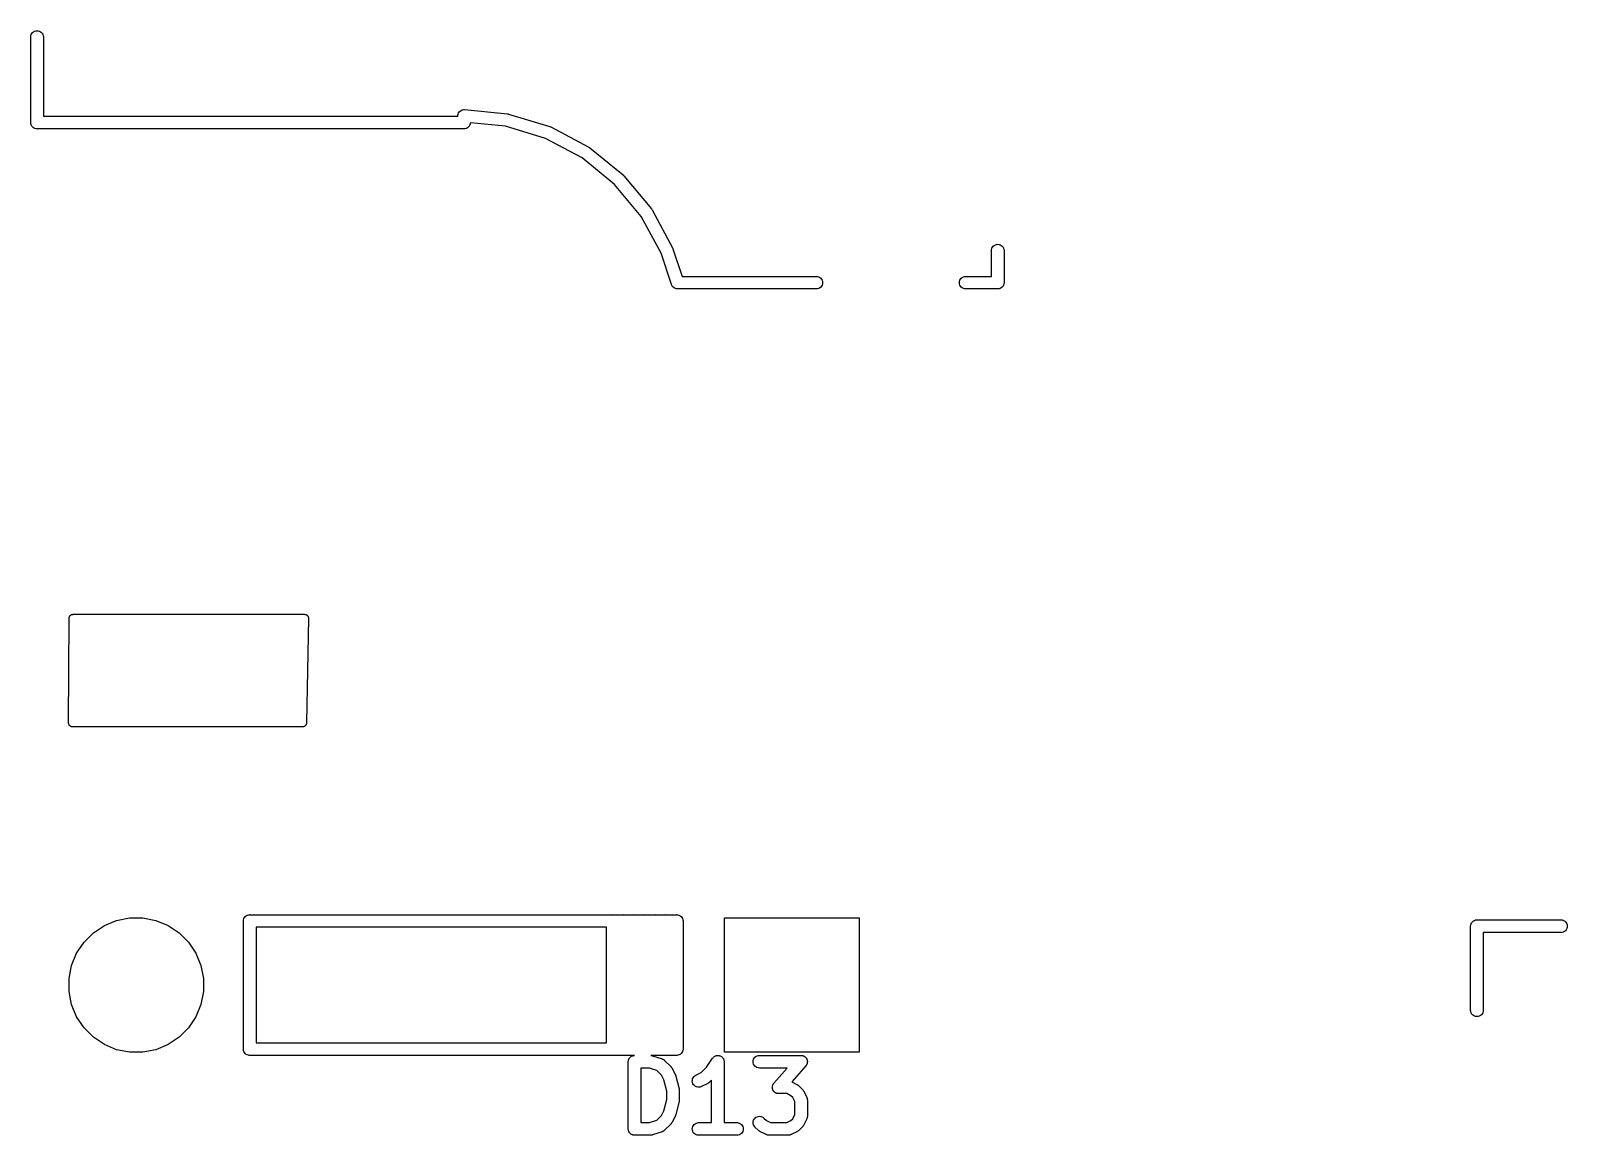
# Model space of a CAD drawing. Extents: x -13 to 127, y -89 to 15.
# Drawn here: x 32.94 to 51.23, y -63.69 to -50.55 of the extents above; entities that cross this region are included whole.
import ezdxf

# ---------------------------------------------------------------- set-up
doc = ezdxf.new("R2010")
doc.units = 0
doc.layers.add('BLACK', color=7, linetype='CONTINUOUS')

msp = doc.modelspace()

# ---------------------------------------------------------------- linework, layer by layer
at = {"layer": 'BLACK', "linetype": 'CONTINUOUS'}
for p, q in [((32.945, -50.6203), (32.9461, -50.6093)), ((32.945, -51.6363), (32.945, -50.6203)), ((32.9461, -50.6093), (32.9504, -50.5952)), ((32.9504, -50.5952), (32.9573, -50.5821)), ((32.9573, -50.5821), (32.9667, -50.5707)), ((32.9667, -50.5707), (32.9781, -50.5613)), ((32.9781, -50.5613), (32.9912, -50.5544)), ((32.9912, -50.5544), (33.0053, -50.5501)), ((33.0053, -50.5501), (33.02, -50.5486)), ((33.02, -50.5486), (33.0347, -50.5501)), ((33.0347, -50.5501), (33.0488, -50.5544)), ((33.0488, -50.5544), (33.0619, -50.5613)), ((33.0619, -50.5613), (33.0733, -50.5707)), ((33.0733, -50.5707), (33.0827, -50.5821)), ((33.0827, -50.5821), (33.0896, -50.5952)), ((33.0896, -50.5952), (33.0939, -50.6093)), ((33.0939, -50.6093), (33.095, -50.6203)), ((33.095, -50.6203), (33.095, -51.565)), ((38.0254, -51.554), (38.0284, -51.5397)), ((38.0284, -51.5397), (38.034, -51.5262)), ((38.034, -51.5262), (38.0422, -51.514)), ((38.0422, -51.514), (38.0526, -51.5037)), ((38.0526, -51.5037), (38.0648, -51.4956)), ((38.0648, -51.4956), (38.0783, -51.49)), ((38.0783, -51.49), (38.0927, -51.4872)), ((38.0927, -51.4872), (38.1073, -51.4872)), ((38.1073, -51.4872), (38.6158, -51.537)), ((38.6158, -51.537), (38.6159, -51.537)), ((38.6159, -51.537), (38.6159, -51.5371)), ((38.6159, -51.5371), (38.6169, -51.5372)), ((38.6169, -51.5372), (38.6235, -51.5386)), ((38.6235, -51.5386), (38.6302, -51.5399)), ((38.6302, -51.5399), (39.1194, -51.6876)), ((32.9446, -51.64), (32.945, -51.6363)), ((32.9461, -51.6547), (32.9446, -51.64)), ((32.9504, -51.6688), (32.9461, -51.6547)), ((32.9573, -51.6819), (32.9504, -51.6688)), ((32.9623, -51.6879), (32.9573, -51.6819)), ((32.9667, -51.6933), (32.9623, -51.6879)), ((32.9781, -51.7027), (32.9667, -51.6933)), ((32.9912, -51.7096), (32.9781, -51.7027)), ((33.0053, -51.7139), (32.9912, -51.7096)), ((33.02, -51.7154), (33.0053, -51.7139)), ((33.0237, -51.715), (33.02, -51.7154)), ((38.1037, -51.715), (33.0237, -51.715)), ((33.095, -51.565), (38.0253, -51.565)), ((38.0253, -51.565), (38.0254, -51.554)), ((38.1147, -51.7139), (38.1037, -51.715)), ((38.1288, -51.7096), (38.1147, -51.7139)), ((38.1419, -51.7027), (38.1288, -51.7096)), ((38.1533, -51.6933), (38.1419, -51.7027)), ((38.1627, -51.6819), (38.1533, -51.6933)), ((38.1696, -51.6688), (38.1627, -51.6819)), ((38.1739, -51.6547), (38.1696, -51.6688)), ((38.1749, -51.6445), (38.1739, -51.6547)), ((38.5939, -51.6856), (38.1749, -51.6445)), ((39.069, -51.8291), (38.5939, -51.6856)), ((39.1194, -51.6876), (39.1194, -51.6876)), ((39.1194, -51.6876), (39.1194, -51.6876)), ((39.1194, -51.6876), (39.1204, -51.6879)), ((39.1204, -51.6879), (39.1266, -51.6906)), ((39.1266, -51.6906), (39.1329, -51.6932)), ((39.1329, -51.6932), (39.5841, -51.933)), ((39.5072, -52.062), (39.069, -51.8291)), ((39.8918, -52.3757), (39.5072, -52.062)), ((39.5841, -51.933), (39.5841, -51.933)), ((39.5841, -51.933), (39.5841, -51.9331)), ((39.5841, -51.9331), (39.585, -51.9335)), ((39.585, -51.9335), (39.5906, -51.9374)), ((39.5906, -51.9374), (39.5963, -51.9411)), ((39.5963, -51.9411), (39.9923, -52.2641)), ((39.9923, -52.2641), (39.9931, -52.2648)), ((39.9931, -52.2648), (39.9978, -52.2696)), ((39.9978, -52.2696), (40.0026, -52.2744)), ((40.0026, -52.2744), (40.3283, -52.6681)), ((40.2081, -52.7581), (39.8918, -52.3757)), ((40.4445, -53.1953), (40.2081, -52.7581)), ((40.3283, -52.6681), (40.3284, -52.6681)), ((40.3284, -52.6681), (40.3284, -52.6681)), ((40.3284, -52.6681), (40.329, -52.6689)), ((40.329, -52.6689), (40.3327, -52.6746)), ((40.3327, -52.6746), (40.3365, -52.6803)), ((40.3365, -52.6803), (40.5796, -53.1297)), ((40.5685, -53.5678), (40.4445, -53.1953)), ((40.5796, -53.1297), (40.5801, -53.1307)), ((40.5801, -53.1307), (40.5823, -53.1362)), ((40.5823, -53.1362), (40.5848, -53.1417)), ((40.5848, -53.1417), (40.6941, -53.47)), ((44.375, -53.1603), (44.3761, -53.1493)), ((44.375, -53.47), (44.375, -53.1603)), ((44.3761, -53.1493), (44.3804, -53.1352)), ((44.3804, -53.1352), (44.3873, -53.1221)), ((44.3873, -53.1221), (44.3967, -53.1107)), ((44.3967, -53.1107), (44.4081, -53.1013)), ((44.4081, -53.1013), (44.4212, -53.0944)), ((44.4212, -53.0944), (44.4353, -53.0901)), ((44.4353, -53.0901), (44.45, -53.0886)), ((44.45, -53.0886), (44.4647, -53.0901)), ((44.4647, -53.0901), (44.4788, -53.0944)), ((44.4788, -53.0944), (44.4919, -53.1013)), ((44.4919, -53.1013), (44.5033, -53.1107)), ((44.5033, -53.1107), (44.5127, -53.1221)), ((44.5127, -53.1221), (44.5196, -53.1352)), ((44.5196, -53.1352), (44.5239, -53.1493)), ((44.5239, -53.1493), (44.525, -53.1603)), ((44.525, -53.1603), (44.525, -53.5413)), ((40.6941, -53.47), (42.2947, -53.47)), ((42.2947, -53.47), (42.3057, -53.4711)), ((42.3057, -53.4711), (42.3198, -53.4754)), ((42.3198, -53.4754), (42.3329, -53.4823)), ((42.3329, -53.4823), (42.3443, -53.4917)), ((42.3443, -53.4917), (42.3537, -53.5031)), ((42.3537, -53.5031), (42.3606, -53.5162)), ((42.3606, -53.5162), (42.3649, -53.5303)), ((42.3649, -53.5597), (42.3606, -53.5738)), ((42.3649, -53.5303), (42.3664, -53.545)), ((42.3664, -53.545), (42.3649, -53.5597)), ((43.9936, -53.545), (43.9951, -53.5303)), ((43.9951, -53.5597), (43.9936, -53.545)), ((43.9951, -53.5303), (43.9994, -53.5162)), ((43.9994, -53.5738), (43.9951, -53.5597)), ((43.9994, -53.5162), (44.0063, -53.5031)), ((44.0063, -53.5031), (44.0157, -53.4917)), ((44.0157, -53.4917), (44.0271, -53.4823)), ((44.0271, -53.4823), (44.0402, -53.4754)), ((44.0402, -53.4754), (44.0543, -53.4711)), ((44.0543, -53.4711), (44.0653, -53.47)), ((44.0653, -53.47), (44.375, -53.47)), ((44.5239, -53.5597), (44.5196, -53.5738)), ((44.5246, -53.5532), (44.5239, -53.5597)), ((44.5254, -53.545), (44.5246, -53.5532)), ((44.525, -53.5413), (44.5254, -53.545)), ((40.5704, -53.5738), (40.5685, -53.5678)), ((40.5773, -53.5869), (40.5704, -53.5738)), ((40.5867, -53.5983), (40.5773, -53.5869)), ((40.5981, -53.6077), (40.5867, -53.5983)), ((40.6112, -53.6146), (40.5981, -53.6077)), ((40.6253, -53.6189), (40.6112, -53.6146)), ((40.6363, -53.62), (40.6253, -53.6189)), ((42.2947, -53.62), (40.6363, -53.62)), ((42.3057, -53.6189), (42.2947, -53.62)), ((42.3198, -53.6146), (42.3057, -53.6189)), ((42.3329, -53.6077), (42.3198, -53.6146)), ((42.3443, -53.5983), (42.3329, -53.6077)), ((42.3537, -53.5869), (42.3443, -53.5983)), ((42.3606, -53.5738), (42.3537, -53.5869)), ((44.0063, -53.5869), (43.9994, -53.5738)), ((44.0157, -53.5983), (44.0063, -53.5869)), ((44.0271, -53.6077), (44.0157, -53.5983)), ((44.0402, -53.6146), (44.0271, -53.6077)), ((44.0543, -53.6189), (44.0402, -53.6146)), ((44.0653, -53.62), (44.0543, -53.6189)), ((44.4463, -53.62), (44.0653, -53.62)), ((44.45, -53.6204), (44.4463, -53.62)), ((44.4537, -53.62), (44.45, -53.6204)), ((44.4647, -53.6189), (44.4537, -53.62)), ((44.4537, -53.62), (44.4537, -53.62)), ((44.4788, -53.6146), (44.4647, -53.6189)), ((44.4919, -53.6077), (44.4788, -53.6146)), ((44.5033, -53.5983), (44.4919, -53.6077)), ((44.5127, -53.5869), (44.5033, -53.5983)), ((44.5196, -53.5738), (44.5127, -53.5869)), ((33.395, -58.7798), (33.4, -57.5398)), ((33.4, -57.5391), (33.4005, -57.5345)), ((33.4, -57.5396), (33.4, -57.5391)), ((33.4, -57.5397), (33.4, -57.5396)), ((33.4, -57.5398), (33.4, -57.5397)), ((33.4, -57.5397), (33.4, -57.5397)), ((33.4005, -57.5345), (33.401, -57.5299)), ((33.401, -57.5299), (33.4011, -57.5297)), ((33.4011, -57.5294), (33.4025, -57.525)), ((33.4011, -57.5297), (33.4011, -57.5294)), ((33.4025, -57.525), (33.4039, -57.5206)), ((33.4039, -57.5206), (33.404, -57.5204)), ((33.404, -57.5204), (33.4041, -57.5201)), ((33.4041, -57.5201), (33.4064, -57.5161)), ((33.4064, -57.5161), (33.4085, -57.512)), ((33.4085, -57.512), (33.4087, -57.5118)), ((33.4087, -57.5118), (33.4089, -57.5116)), ((33.4089, -57.5116), (33.4118, -57.5081)), ((33.4118, -57.5081), (33.4148, -57.5045)), ((33.4148, -57.5045), (33.415, -57.5043)), ((33.415, -57.5043), (33.4152, -57.5041)), ((33.4152, -57.5041), (33.4187, -57.5013)), ((33.4187, -57.5013), (33.4223, -57.4984)), ((33.4223, -57.4984), (33.4226, -57.4982)), ((33.4226, -57.4982), (33.4228, -57.4981)), ((33.4228, -57.4981), (33.4268, -57.496)), ((33.4268, -57.496), (33.4309, -57.4938)), ((33.4309, -57.4938), (33.4312, -57.4937)), ((33.4312, -57.4937), (33.4315, -57.4936)), ((33.4315, -57.4936), (33.4358, -57.4923)), ((33.4358, -57.4923), (33.4403, -57.491)), ((33.4403, -57.491), (33.4406, -57.4909)), ((33.4406, -57.4909), (33.4408, -57.4908)), ((33.4408, -57.4908), (33.4454, -57.4905)), ((33.4454, -57.4905), (33.45, -57.49)), ((33.45, -57.49), (36.2, -57.49)), ((36.2, -57.49), (36.2007, -57.49)), ((36.2007, -57.49), (36.201, -57.49)), ((36.201, -57.49), (36.2014, -57.49)), ((36.2014, -57.49), (36.2059, -57.4906)), ((36.2059, -57.4906), (36.2104, -57.4911)), ((36.2104, -57.4911), (36.2107, -57.4912)), ((36.2107, -57.4912), (36.211, -57.4912)), ((36.211, -57.4912), (36.2153, -57.4927)), ((36.2153, -57.4927), (36.2197, -57.494)), ((36.2197, -57.494), (36.22, -57.4942)), ((36.22, -57.4942), (36.2203, -57.4943)), ((36.2203, -57.4943), (36.2243, -57.4965)), ((36.2243, -57.4965), (36.2282, -57.4987)), ((36.25, -57.541), (36.225, -58.781)), ((36.2282, -57.4987), (36.2285, -57.499)), ((36.2285, -57.499), (36.2288, -57.4991)), ((36.2288, -57.4991), (36.2323, -57.5021)), ((36.2323, -57.5021), (36.2357, -57.505)), ((36.2357, -57.505), (36.2359, -57.5053)), ((36.2359, -57.5053), (36.2362, -57.5055)), ((36.2362, -57.5055), (36.239, -57.5091)), ((36.239, -57.5091), (36.2418, -57.5126)), ((36.2418, -57.5126), (36.242, -57.5129)), ((36.242, -57.5129), (36.2422, -57.5132)), ((36.2422, -57.5132), (36.2443, -57.5173)), ((36.2443, -57.5173), (36.2464, -57.5213)), ((36.2464, -57.5213), (36.2465, -57.5216)), ((36.2465, -57.5216), (36.2466, -57.5219)), ((36.2466, -57.5219), (36.2478, -57.5263)), ((36.2478, -57.5263), (36.2491, -57.5306)), ((36.2491, -57.5306), (36.2491, -57.531)), ((36.2491, -57.531), (36.2492, -57.5313)), ((36.2492, -57.5313), (36.2496, -57.5358)), ((36.2496, -57.5358), (36.25, -57.5403)), ((36.25, -57.5403), (36.25, -57.5407)), ((36.25, -57.5407), (36.25, -57.541)), ((33.3955, -58.7848), (33.395, -58.7798)), ((33.3959, -58.7894), (33.3955, -58.7848)), ((33.3959, -58.7895), (33.3959, -58.7894)), ((33.3959, -58.7894), (33.3959, -58.7894)), ((33.3973, -58.7942), (33.3959, -58.7895)), ((33.3986, -58.7987), (33.3973, -58.7942)), ((33.3987, -58.7988), (33.3986, -58.7987)), ((33.3987, -58.7989), (33.3987, -58.7988)), ((33.4009, -58.8031), (33.3987, -58.7989)), ((33.4032, -58.8074), (33.4009, -58.8031)), ((33.4032, -58.8075), (33.4032, -58.8074)), ((33.4032, -58.8074), (33.4032, -58.8074)), ((33.4064, -58.8114), (33.4032, -58.8075)), ((33.4093, -58.815), (33.4064, -58.8114)), ((33.4094, -58.8151), (33.4093, -58.815)), ((33.4093, -58.815), (33.4093, -58.815)), ((33.4132, -58.8183), (33.4094, -58.8151)), ((33.4168, -58.8213), (33.4132, -58.8183)), ((33.4169, -58.8213), (33.4168, -58.8213)), ((33.4168, -58.8213), (33.4168, -58.8213)), ((33.4211, -58.8236), (33.4169, -58.8213)), ((33.4253, -58.826), (33.4211, -58.8236)), ((33.4254, -58.826), (33.4253, -58.826)), ((33.43, -58.8274), (33.4254, -58.826)), ((33.4254, -58.826), (33.4254, -58.826)), ((33.4346, -58.8289), (33.43, -58.8274)), ((33.4347, -58.8289), (33.4346, -58.8289)), ((33.4396, -58.8295), (33.4347, -58.8289)), ((33.4347, -58.8289), (33.4347, -58.8289)), ((33.4443, -58.83), (33.4396, -58.8295)), ((33.4444, -58.83), (33.4443, -58.83)), ((33.4445, -58.83), (33.4444, -58.83)), ((33.4444, -58.83), (33.4444, -58.83)), ((33.445, -58.83), (33.4445, -58.83)), ((36.175, -58.83), (33.445, -58.83)), ((36.1792, -58.8296), (36.175, -58.83)), ((36.1834, -58.8293), (36.1792, -58.8296)), ((36.184, -58.8291), (36.1834, -58.8293)), ((36.1847, -58.829), (36.184, -58.8291)), ((36.1888, -58.8278), (36.1847, -58.829)), ((36.1928, -58.8267), (36.1888, -58.8278)), ((36.1934, -58.8264), (36.1928, -58.8267)), ((36.1941, -58.8262), (36.1934, -58.8264)), ((36.1978, -58.8242), (36.1941, -58.8262)), ((36.2015, -58.8224), (36.1978, -58.8242)), ((36.2021, -58.822), (36.2015, -58.8224)), ((36.2027, -58.8216), (36.2021, -58.822)), ((36.2059, -58.819), (36.2027, -58.8216)), ((36.2093, -58.8164), (36.2059, -58.819)), ((36.2097, -58.8159), (36.2093, -58.8164)), ((36.2102, -58.8155), (36.2097, -58.8159)), ((36.2129, -58.8122), (36.2102, -58.8155)), ((36.2157, -58.8091), (36.2129, -58.8122)), ((36.216, -58.8085), (36.2157, -58.8091)), ((36.2165, -58.808), (36.216, -58.8085)), ((36.2185, -58.8043), (36.2165, -58.808)), ((36.2206, -58.8006), (36.2185, -58.8043)), ((36.2208, -58.8), (36.2206, -58.8006)), ((36.2211, -58.7994), (36.2208, -58.8)), ((36.2223, -58.7954), (36.2211, -58.7994)), ((36.2237, -58.7914), (36.2223, -58.7954)), ((36.2238, -58.7907), (36.2237, -58.7914)), ((36.224, -58.7901), (36.2238, -58.7907)), ((36.2244, -58.7859), (36.224, -58.7901)), ((36.225, -58.7817), (36.2244, -58.7859)), ((36.225, -58.781), (36.225, -58.7817)), ((33.69, -61.2786), (33.8211, -61.191)), ((33.8211, -61.191), (33.9666, -61.1307)), ((33.9666, -61.1307), (34.1212, -61.1)), ((34.1212, -61.1), (34.2788, -61.1)), ((34.2788, -61.1), (34.4334, -61.1307)), ((34.4334, -61.1307), (34.5789, -61.191)), ((34.5789, -61.191), (34.71, -61.2786)), ((35.4746, -61.138), (35.4761, -61.1233)), ((35.475, -61.1417), (35.4746, -61.138)), ((35.475, -62.6583), (35.475, -61.1417)), ((35.4761, -61.1233), (35.4804, -61.1092)), ((35.4804, -61.1092), (35.4873, -61.0961)), ((35.4873, -61.0961), (35.4967, -61.0847)), ((35.4967, -61.0847), (35.5081, -61.0753)), ((35.5081, -61.0753), (35.5212, -61.0684)), ((35.5212, -61.0684), (35.5353, -61.0641)), ((35.5353, -61.0641), (35.5463, -61.063)), ((35.5463, -61.063), (35.55, -61.0626)), ((35.55, -61.0626), (35.5537, -61.063)), ((35.5537, -61.063), (39.8643, -61.063)), ((35.625, -61.213), (35.625, -62.587)), ((39.793, -61.213), (35.625, -61.213)), ((39.793, -62.587), (39.793, -61.213)), ((39.8643, -61.063), (39.868, -61.0626)), ((39.868, -61.0626), (39.8717, -61.063)), ((39.8717, -61.063), (39.9913, -61.063)), ((39.9913, -61.063), (39.995, -61.0626)), ((39.995, -61.0626), (39.9987, -61.063)), ((39.9987, -61.063), (40.1183, -61.063)), ((40.1183, -61.063), (40.122, -61.0626)), ((40.122, -61.0626), (40.1257, -61.063)), ((40.1257, -61.063), (40.2453, -61.063)), ((40.2453, -61.063), (40.249, -61.0626)), ((40.249, -61.0626), (40.2527, -61.063)), ((40.2527, -61.063), (40.3723, -61.063)), ((40.3723, -61.063), (40.376, -61.0626)), ((40.376, -61.0626), (40.3797, -61.063)), ((40.3797, -61.063), (40.4993, -61.063)), ((40.4993, -61.063), (40.503, -61.0626)), ((40.503, -61.0626), (40.5067, -61.063)), ((40.5067, -61.063), (40.6263, -61.063)), ((40.6263, -61.063), (40.63, -61.0626)), ((40.63, -61.0626), (40.6337, -61.063)), ((40.6337, -61.063), (40.6447, -61.0641)), ((40.6447, -61.0641), (40.6588, -61.0684)), ((40.6588, -61.0684), (40.6719, -61.0753)), ((40.6719, -61.0753), (40.6833, -61.0847)), ((40.6833, -61.0847), (40.6927, -61.0961)), ((40.6927, -61.0961), (40.6996, -61.1092)), ((40.6996, -61.1092), (40.7039, -61.1233)), ((40.7039, -61.1233), (40.7054, -61.138)), ((40.7054, -61.138), (40.705, -61.1417)), ((40.705, -61.1417), (40.705, -62.6583)), ((41.2, -62.7), (41.2, -61.1)), ((41.2, -61.1), (42.8, -61.1)), ((42.8, -61.1), (42.8, -62.7)), ((50.0746, -61.2), (50.0761, -61.1853)), ((50.075, -61.2037), (50.0746, -61.2)), ((50.075, -62.2037), (50.075, -61.2037)), ((50.0761, -61.1853), (50.0804, -61.1712)), ((50.0804, -61.1712), (50.0873, -61.1581)), ((50.0873, -61.1581), (50.0967, -61.1467)), ((50.0967, -61.1467), (50.1081, -61.1373)), ((50.1081, -61.1373), (50.1212, -61.1304)), ((50.1212, -61.1304), (50.1353, -61.1261)), ((50.1353, -61.1261), (50.1463, -61.125)), ((50.1463, -61.125), (50.15, -61.1246)), ((50.15, -61.1246), (50.1537, -61.125)), ((50.1537, -61.125), (51.1537, -61.125)), ((51.1537, -61.125), (51.1647, -61.1261)), ((51.1647, -61.1261), (51.1788, -61.1304)), ((51.1788, -61.1304), (51.1919, -61.1373)), ((51.1919, -61.1373), (51.2033, -61.1467)), ((51.2033, -61.1467), (51.2127, -61.1581)), ((51.2127, -61.1581), (51.2196, -61.1712)), ((51.2196, -61.2288), (51.2127, -61.2419)), ((51.2196, -61.1712), (51.2239, -61.1853)), ((51.2239, -61.2147), (51.2196, -61.2288)), ((51.2239, -61.1853), (51.2254, -61.2)), ((51.2254, -61.2), (51.2239, -61.2147)), ((33.491, -61.5211), (33.5786, -61.39)), ((33.5786, -61.39), (33.69, -61.2786)), ((34.71, -61.2786), (34.8214, -61.39)), ((34.8214, -61.39), (34.909, -61.5211)), ((51.1537, -61.275), (50.225, -61.275)), ((50.225, -61.275), (50.225, -62.2037)), ((51.1647, -61.2739), (51.1537, -61.275)), ((51.1788, -61.2696), (51.1647, -61.2739)), ((51.1919, -61.2627), (51.1788, -61.2696)), ((51.2033, -61.2533), (51.1919, -61.2627)), ((51.2127, -61.2419), (51.2033, -61.2533)), ((33.4307, -61.6666), (33.491, -61.5211)), ((34.909, -61.5211), (34.9693, -61.6666)), ((33.4, -61.8212), (33.4307, -61.6666)), ((34.9693, -61.6666), (35, -61.8212)), ((33.4, -61.9788), (33.4, -61.8212)), ((35, -61.8212), (35, -61.9788)), ((33.4307, -62.1334), (33.4, -61.9788)), ((33.491, -62.2789), (33.4307, -62.1334)), ((34.9693, -62.1334), (34.909, -62.2789)), ((35, -61.9788), (34.9693, -62.1334)), ((33.5786, -62.41), (33.491, -62.2789)), ((34.909, -62.2789), (34.8214, -62.41)), ((50.0761, -62.2147), (50.075, -62.2037)), ((50.0804, -62.2288), (50.0761, -62.2147)), ((50.0873, -62.2419), (50.0804, -62.2288)), ((50.0967, -62.2533), (50.0873, -62.2419)), ((50.1081, -62.2627), (50.0967, -62.2533)), ((50.1212, -62.2696), (50.1081, -62.2627)), ((50.1353, -62.2739), (50.1212, -62.2696)), ((50.15, -62.2754), (50.1353, -62.2739)), ((50.1647, -62.2739), (50.15, -62.2754)), ((50.1788, -62.2696), (50.1647, -62.2739)), ((50.1919, -62.2627), (50.1788, -62.2696)), ((50.2033, -62.2533), (50.1919, -62.2627)), ((50.2127, -62.2419), (50.2033, -62.2533)), ((50.2196, -62.2288), (50.2127, -62.2419)), ((50.2239, -62.2147), (50.2196, -62.2288)), ((50.225, -62.2037), (50.2239, -62.2147)), ((33.69, -62.5214), (33.5786, -62.41)), ((34.8214, -62.41), (34.71, -62.5214)), ((33.8211, -62.609), (33.69, -62.5214)), ((33.9666, -62.6693), (33.8211, -62.609)), ((34.1212, -62.7), (33.9666, -62.6693)), ((34.2788, -62.7), (34.1212, -62.7)), ((34.4334, -62.6693), (34.2788, -62.7)), ((34.5789, -62.609), (34.4334, -62.6693)), ((34.71, -62.5214), (34.5789, -62.609)), ((35.4746, -62.662), (35.475, -62.6583)), ((35.4761, -62.6767), (35.4746, -62.662)), ((35.4804, -62.6908), (35.4761, -62.6767)), ((35.4873, -62.7039), (35.4804, -62.6908)), ((35.625, -62.587), (39.793, -62.587)), ((40.6996, -62.6908), (40.6927, -62.7039)), ((40.7039, -62.6767), (40.6996, -62.6908)), ((40.7054, -62.662), (40.7039, -62.6767)), ((40.705, -62.6583), (40.7054, -62.662)), ((42.8, -62.7), (41.2, -62.7)), ((35.4967, -62.7153), (35.4873, -62.7039)), ((35.5081, -62.7247), (35.4967, -62.7153)), ((35.5212, -62.7316), (35.5081, -62.7247)), ((35.5353, -62.7359), (35.5212, -62.7316)), ((35.5441, -62.7368), (35.5353, -62.7359)), ((35.5454, -62.7369), (35.5441, -62.7368)), ((35.5463, -62.737), (35.5454, -62.7369)), ((35.55, -62.7374), (35.5463, -62.737)), ((35.5537, -62.737), (35.55, -62.7374)), ((39.8643, -62.737), (35.5537, -62.737)), ((39.868, -62.7374), (39.8643, -62.737)), ((39.8717, -62.737), (39.868, -62.7374)), ((39.9913, -62.737), (39.8717, -62.737)), ((39.995, -62.7374), (39.9913, -62.737)), ((39.9987, -62.737), (39.995, -62.7374)), ((40.1183, -62.737), (39.9987, -62.737)), ((40.0536, -62.8109), (40.0544, -62.8038)), ((40.0536, -62.8114), (40.0536, -62.8109)), ((40.0536, -62.8119), (40.0536, -62.8114)), ((40.0536, -62.8114), (40.0536, -62.8114)), ((40.0536, -62.8114), (40.0536, -62.8114)), ((40.0536, -63.6119), (40.0536, -62.8119)), ((40.0544, -62.8038), (40.0551, -62.7968)), ((40.0551, -62.7968), (40.0552, -62.7966)), ((40.0552, -62.7963), (40.0573, -62.7896)), ((40.0552, -62.7966), (40.0552, -62.7963)), ((40.0573, -62.7896), (40.0594, -62.7828)), ((40.0594, -62.7828), (40.0596, -62.7826)), ((40.0596, -62.7824), (40.063, -62.7761)), ((40.0596, -62.7826), (40.0596, -62.7824)), ((40.063, -62.7761), (40.0664, -62.77)), ((40.0664, -62.77), (40.0666, -62.7698)), ((40.0666, -62.7698), (40.0667, -62.7695)), ((40.0667, -62.7695), (40.0712, -62.7641)), ((40.0712, -62.7641), (40.0757, -62.7587)), ((40.0757, -62.7587), (40.0759, -62.7585)), ((40.0759, -62.7585), (40.0761, -62.7583)), ((40.0761, -62.7583), (40.0816, -62.7539)), ((40.0816, -62.7539), (40.0871, -62.7494)), ((40.0871, -62.7494), (40.0873, -62.7493)), ((40.0873, -62.7493), (40.0875, -62.7491)), ((40.0875, -62.7491), (40.0938, -62.7459)), ((40.0938, -62.7459), (40.1, -62.7426)), ((40.1, -62.7426), (40.1002, -62.7425)), ((40.1002, -62.7425), (40.1005, -62.7424)), ((40.1005, -62.7424), (40.1073, -62.7404)), ((40.1073, -62.7404), (40.114, -62.7383)), ((40.114, -62.7383), (40.1143, -62.7383)), ((40.1143, -62.7383), (40.1145, -62.7382)), ((40.1145, -62.7382), (40.1215, -62.7376)), ((40.122, -62.7374), (40.1183, -62.737)), ((40.1215, -62.7376), (40.1276, -62.737)), ((40.1257, -62.737), (40.122, -62.7374)), ((40.1276, -62.737), (40.1257, -62.737)), ((40.3723, -62.737), (40.3209, -62.737)), ((40.3209, -62.737), (40.3243, -62.7374)), ((40.3243, -62.7374), (40.3285, -62.7375)), ((40.3285, -62.7375), (40.3315, -62.7382)), ((40.3315, -62.7382), (40.3346, -62.7385)), ((40.3346, -62.7385), (40.3387, -62.7398)), ((40.3387, -62.7398), (40.3428, -62.7408)), ((40.3428, -62.7408), (40.457, -62.7788)), ((40.376, -62.7374), (40.3723, -62.737)), ((40.3797, -62.737), (40.376, -62.7374)), ((40.4993, -62.737), (40.3797, -62.737)), ((40.457, -62.7788), (40.458, -62.7792)), ((40.458, -62.7792), (40.46, -62.7801)), ((40.46, -62.7801), (40.4622, -62.7808)), ((40.4622, -62.7808), (40.4667, -62.7832)), ((40.4667, -62.7832), (40.4713, -62.7853)), ((40.4713, -62.7853), (40.4731, -62.7866)), ((40.4731, -62.7866), (40.4751, -62.7877)), ((40.4751, -62.7877), (40.479, -62.7909)), ((40.479, -62.7909), (40.4832, -62.7939)), ((40.4832, -62.7939), (40.4847, -62.7956)), ((40.4847, -62.7956), (40.4864, -62.797)), ((40.4864, -62.797), (40.5626, -62.8732)), ((40.503, -62.7374), (40.4993, -62.737)), ((40.5067, -62.737), (40.503, -62.7374)), ((40.6263, -62.737), (40.5067, -62.737)), ((40.5626, -62.8732), (40.5633, -62.8739)), ((40.5633, -62.8739), (40.5659, -62.8772)), ((40.5659, -62.8772), (40.5688, -62.8803)), ((40.5688, -62.8803), (40.5705, -62.8829)), ((40.5705, -62.8829), (40.5724, -62.8853)), ((40.5724, -62.8853), (40.5744, -62.8891)), ((40.63, -62.7374), (40.6263, -62.737)), ((40.6337, -62.737), (40.63, -62.7374)), ((40.6346, -62.7369), (40.6337, -62.737)), ((40.6359, -62.7368), (40.6346, -62.7369)), ((40.6447, -62.7359), (40.6359, -62.7368)), ((40.6588, -62.7316), (40.6447, -62.7359)), ((40.6719, -62.7247), (40.6588, -62.7316)), ((40.6833, -62.7153), (40.6719, -62.7247)), ((40.6927, -62.7039), (40.6833, -62.7153)), ((40.9222, -62.9407), (40.9846, -62.8784)), ((40.9846, -62.8784), (41.0566, -62.7703)), ((41.0566, -62.7703), (41.0572, -62.7695)), ((41.0572, -62.7694), (41.0619, -62.7639)), ((41.0572, -62.7695), (41.0572, -62.7694)), ((41.0572, -62.7695), (41.0572, -62.7695)), ((41.0572, -62.7695), (41.0572, -62.7695)), ((41.0619, -62.7639), (41.0666, -62.7583)), ((41.0666, -62.7583), (41.0667, -62.7582)), ((41.0666, -62.7583), (41.0666, -62.7583)), ((41.0667, -62.7582), (41.0725, -62.7536)), ((41.0725, -62.7536), (41.078, -62.7491)), ((41.078, -62.7491), (41.078, -62.7491)), ((41.078, -62.7491), (41.0781, -62.7491)), ((41.0781, -62.7491), (41.0849, -62.7455)), ((41.0849, -62.7455), (41.091, -62.7424)), ((41.091, -62.7424), (41.091, -62.7423)), ((41.091, -62.7423), (41.0911, -62.7423)), ((41.0911, -62.7423), (41.0979, -62.7403)), ((41.0979, -62.7403), (41.105, -62.7382)), ((41.105, -62.7382), (41.1051, -62.7382)), ((41.1051, -62.7382), (41.112, -62.7376)), ((41.1051, -62.7382), (41.1051, -62.7382)), ((41.112, -62.7376), (41.1196, -62.7369)), ((41.1196, -62.7369), (41.1197, -62.7369)), ((41.1196, -62.7369), (41.1196, -62.7369)), ((41.1197, -62.7369), (41.1268, -62.7377)), ((41.1268, -62.7377), (41.1341, -62.7384)), ((41.1341, -62.7384), (41.1342, -62.7385)), ((41.1342, -62.7385), (41.1342, -62.7385)), ((41.1342, -62.7385), (41.1408, -62.7405)), ((41.1408, -62.7405), (41.1481, -62.7428)), ((41.1481, -62.7428), (41.1482, -62.7428)), ((41.1482, -62.7428), (41.1482, -62.7428)), ((41.1482, -62.7428), (41.1543, -62.7461)), ((41.1543, -62.7461), (41.161, -62.7497)), ((41.161, -62.7497), (41.161, -62.7498)), ((41.161, -62.7498), (41.1611, -62.7498)), ((41.1611, -62.7498), (41.1663, -62.7541)), ((41.1663, -62.7541), (41.1723, -62.7591)), ((41.1723, -62.7591), (41.1723, -62.7591)), ((41.1723, -62.7591), (41.1723, -62.7591)), ((41.1723, -62.7591), (41.1767, -62.7645)), ((41.1767, -62.7645), (41.1815, -62.7704)), ((41.1815, -62.7704), (41.1815, -62.7705)), ((41.1815, -62.7705), (41.1816, -62.7705)), ((41.1816, -62.7705), (41.1849, -62.7768)), ((41.1849, -62.7768), (41.1884, -62.7833)), ((41.1884, -62.7833), (41.1884, -62.7834)), ((41.1884, -62.7834), (41.1884, -62.7834)), ((41.1884, -62.7834), (41.1905, -62.7903)), ((41.1905, -62.7903), (41.1926, -62.7973)), ((41.1926, -62.7973), (41.1926, -62.7974)), ((41.1926, -62.7974), (41.1926, -62.7975)), ((41.1926, -62.7975), (41.1933, -62.8045)), ((41.1933, -62.8045), (41.194, -62.8119)), ((41.194, -62.8119), (41.194, -63.5369)), ((41.5393, -62.8114), (41.5408, -62.7968)), ((41.5406, -62.826), (41.5393, -62.8114)), ((41.5447, -62.84), (41.5406, -62.826)), ((41.5408, -62.7968), (41.5451, -62.7828)), ((41.5515, -62.853), (41.5447, -62.84)), ((41.5451, -62.7828), (41.5521, -62.77)), ((41.5607, -62.8644), (41.5515, -62.853)), ((41.5521, -62.77), (41.5614, -62.7587)), ((41.5719, -62.8738), (41.5607, -62.8644)), ((41.5614, -62.7587), (41.5728, -62.7494)), ((41.5847, -62.8808), (41.5719, -62.8738)), ((41.5728, -62.7494), (41.5857, -62.7426)), ((41.5987, -62.8853), (41.5847, -62.8808)), ((41.5857, -62.7426), (41.5997, -62.7383)), ((41.6132, -62.8869), (41.5987, -62.8853)), ((41.5997, -62.7383), (41.6143, -62.7369)), ((41.6143, -62.7369), (42.1095, -62.7369)), ((42.166, -62.8613), (41.998, -63.0532)), ((42.1095, -62.7369), (42.1106, -62.7369)), ((42.1106, -62.7369), (42.1152, -62.7374)), ((42.1152, -62.7374), (42.1199, -62.7376)), ((42.1199, -62.7376), (42.1225, -62.7382)), ((42.1225, -62.7382), (42.1251, -62.7385)), ((42.1251, -62.7385), (42.1296, -62.74)), ((42.1296, -62.74), (42.1342, -62.7411)), ((42.1342, -62.7411), (42.1366, -62.7422)), ((42.1366, -62.7422), (42.1391, -62.743)), ((42.1391, -62.743), (42.1432, -62.7452)), ((42.1432, -62.7452), (42.1475, -62.7472)), ((42.1475, -62.7472), (42.1496, -62.7488)), ((42.1496, -62.7488), (42.1519, -62.75)), ((42.1519, -62.75), (42.1555, -62.753)), ((42.1555, -62.753), (42.1593, -62.7558)), ((42.1593, -62.7558), (42.1611, -62.7577)), ((42.1611, -62.7577), (42.1631, -62.7594)), ((42.1631, -62.7594), (42.166, -62.7631)), ((42.166, -62.7631), (42.1693, -62.7665)), ((42.1687, -62.8575), (42.166, -62.8613)), ((42.1717, -62.8538), (42.1687, -62.8575)), ((42.1693, -62.7665), (42.1706, -62.7688)), ((42.1706, -62.7688), (42.1723, -62.7708)), ((42.173, -62.8515), (42.1717, -62.8538)), ((42.1723, -62.7708), (42.1745, -62.775)), ((42.1745, -62.8494), (42.173, -62.8515)), ((42.1745, -62.775), (42.1769, -62.779)), ((42.1764, -62.8451), (42.1745, -62.8494)), ((42.1787, -62.841), (42.1764, -62.8451)), ((42.1769, -62.779), (42.1778, -62.7815)), ((42.1778, -62.7815), (42.1791, -62.7838)), ((42.1794, -62.8385), (42.1787, -62.841)), ((42.1791, -62.7838), (42.1804, -62.7883)), ((42.1805, -62.8361), (42.1794, -62.8385)), ((42.1804, -62.7883), (42.182, -62.7927)), ((42.1816, -62.8315), (42.1805, -62.8361)), ((42.183, -62.827), (42.1816, -62.8315)), ((42.182, -62.7927), (42.1825, -62.7953)), ((42.1825, -62.7953), (42.1832, -62.7978)), ((42.1833, -62.8244), (42.183, -62.827)), ((42.1832, -62.7978), (42.1836, -62.8025)), ((42.1839, -62.8218), (42.1833, -62.8244)), ((42.1836, -62.8025), (42.1844, -62.8072)), ((42.184, -62.8171), (42.1839, -62.8218)), ((42.1845, -62.8124), (42.184, -62.8171)), ((42.1844, -62.8072), (42.1843, -62.8098)), ((42.1843, -62.8098), (42.1845, -62.8124)), ((40.2036, -62.8869), (40.2036, -63.5369)), ((40.3069, -62.8869), (40.2036, -62.8869)), ((40.3928, -62.9156), (40.3069, -62.8869)), ((40.4479, -62.9706), (40.3928, -62.9156)), ((40.4769, -63.0286), (40.4479, -62.9706)), ((40.5107, -63.164), (40.4769, -63.0286)), ((40.5744, -62.8891), (40.5766, -62.8926)), ((40.5766, -62.8926), (40.6147, -62.9688)), ((40.6147, -62.9688), (40.6152, -62.9698)), ((40.6152, -62.9698), (40.6153, -62.9701)), ((40.6153, -62.9701), (40.6155, -62.9704)), ((40.6155, -62.9704), (40.6178, -62.977)), ((40.6178, -62.977), (40.6202, -62.9835)), ((40.6202, -62.9835), (40.6203, -62.9839)), ((40.6203, -62.9839), (40.6204, -62.9842)), ((40.6204, -62.9842), (40.6585, -63.1366)), ((40.8156, -63.0454), (40.8161, -63.0308)), ((40.818, -63.0598), (40.8156, -63.0454)), ((40.8161, -63.0308), (40.8194, -63.0165)), ((40.8232, -63.0735), (40.818, -63.0598)), ((40.8194, -63.0165), (40.8254, -63.0032)), ((40.8254, -63.0032), (40.8339, -62.9912)), ((40.8339, -62.9912), (40.8445, -62.9812)), ((40.8445, -62.9812), (40.8569, -62.9734)), ((40.8569, -62.9734), (40.9222, -62.9407)), ((41.0038, -63.0672), (41.0002, -63.0695)), ((41.0075, -63.0653), (41.0038, -63.0672)), ((41.0099, -63.0633), (41.0075, -63.0653)), ((41.0126, -63.0617), (41.0099, -63.0633)), ((41.0157, -63.0588), (41.0126, -63.0617)), ((41.019, -63.0561), (41.0157, -63.0588)), ((41.0197, -63.0554), (41.019, -63.0561)), ((41.044, -63.0311), (41.0197, -63.0554)), ((41.044, -63.5369), (41.044, -63.0311)), ((41.6143, -62.8869), (41.6132, -62.8869)), ((41.9442, -62.8869), (41.6143, -62.8869)), ((41.7837, -63.0711), (41.7864, -63.0673)), ((41.7864, -63.0673), (41.9442, -62.8869)), ((41.998, -63.0532), (42.0669, -63.0877)), ((40.5107, -63.2598), (40.5107, -63.164)), ((40.6585, -63.1366), (40.6587, -63.1376)), ((40.6587, -63.1376), (40.6589, -63.1389)), ((40.6589, -63.1389), (40.6593, -63.1402)), ((40.6593, -63.1402), (40.6599, -63.1462)), ((40.6599, -63.1462), (40.6607, -63.1521)), ((40.6607, -63.1521), (40.6606, -63.1534)), ((40.6606, -63.1534), (40.6607, -63.1548)), ((40.6607, -63.1548), (40.6607, -63.269)), ((40.8309, -63.086), (40.8232, -63.0735)), ((40.8408, -63.0967), (40.8309, -63.086)), ((40.8527, -63.1053), (40.8408, -63.0967)), ((40.866, -63.1114), (40.8527, -63.1053)), ((40.8803, -63.1148), (40.866, -63.1114)), ((40.8949, -63.1153), (40.8803, -63.1148)), ((40.9093, -63.1131), (40.8949, -63.1153)), ((40.9231, -63.108), (40.9093, -63.1131)), ((40.924, -63.1076), (40.9231, -63.108)), ((41.0002, -63.0695), (40.924, -63.1076)), ((41.7679, -63.1161), (41.7684, -63.1115)), ((41.7681, -63.1188), (41.7679, -63.1161)), ((41.768, -63.1214), (41.7681, -63.1188)), ((41.7688, -63.126), (41.768, -63.1214)), ((41.7684, -63.1115), (41.7685, -63.1068)), ((41.7685, -63.1068), (41.7691, -63.1042)), ((41.7692, -63.1307), (41.7688, -63.126)), ((41.7691, -63.1042), (41.7694, -63.1016)), ((41.7699, -63.1332), (41.7692, -63.1307)), ((41.7694, -63.1016), (41.7708, -63.0971)), ((41.7704, -63.1358), (41.7699, -63.1332)), ((41.772, -63.1403), (41.7704, -63.1358)), ((41.7708, -63.0971), (41.7719, -63.0925)), ((41.7719, -63.0925), (41.7729, -63.0901)), ((41.7733, -63.1448), (41.772, -63.1403)), ((41.7729, -63.0901), (41.7737, -63.0876)), ((41.7745, -63.1471), (41.7733, -63.1448)), ((41.7737, -63.0876), (41.776, -63.0835)), ((41.7755, -63.1496), (41.7745, -63.1471)), ((41.7779, -63.1536), (41.7755, -63.1496)), ((41.776, -63.0835), (41.7779, -63.0792)), ((41.7779, -63.0792), (41.7794, -63.077)), ((41.7801, -63.1577), (41.7779, -63.1536)), ((41.7794, -63.077), (41.7807, -63.0747)), ((41.7817, -63.1598), (41.7801, -63.1577)), ((41.7807, -63.0747), (41.7837, -63.0711)), ((41.7831, -63.162), (41.7817, -63.1598)), ((41.7863, -63.1655), (41.7831, -63.162)), ((41.7893, -63.1691), (41.7863, -63.1655)), ((41.7913, -63.1708), (41.7893, -63.1691)), ((41.7931, -63.1728), (41.7913, -63.1708)), ((41.7969, -63.1755), (41.7931, -63.1728)), ((41.8005, -63.1785), (41.7969, -63.1755)), ((41.8028, -63.1798), (41.8005, -63.1785)), ((41.8049, -63.1814), (41.8028, -63.1798)), ((41.8092, -63.1833), (41.8049, -63.1814)), ((41.8133, -63.1856), (41.8092, -63.1833)), ((41.8158, -63.1864), (41.8133, -63.1856)), ((41.8182, -63.1875), (41.8158, -63.1864)), ((41.8228, -63.1886), (41.8182, -63.1875)), ((41.8273, -63.19), (41.8228, -63.1886)), ((41.8299, -63.1903), (41.8273, -63.19)), ((41.8324, -63.1909), (41.8299, -63.1903)), ((41.8371, -63.1911), (41.8324, -63.1909)), ((41.8418, -63.1917), (41.8371, -63.1911)), ((41.8429, -63.1917), (41.8418, -63.1917)), ((41.9394, -63.1917), (41.8429, -63.1917)), ((41.9889, -63.2164), (41.9394, -63.1917)), ((42.0098, -63.2373), (41.9889, -63.2164)), ((42.0345, -63.2868), (42.0098, -63.2373)), ((42.0669, -63.0877), (42.0678, -63.0882)), ((42.0678, -63.0882), (42.0713, -63.0904)), ((42.0713, -63.0904), (42.0751, -63.0924)), ((42.0751, -63.0924), (42.0775, -63.0944)), ((42.0775, -63.0944), (42.0801, -63.0961)), ((42.0801, -63.0961), (42.0831, -63.0991)), ((42.0831, -63.0991), (42.0864, -63.1017)), ((42.0864, -63.1017), (42.1245, -63.1398)), ((42.1245, -63.1398), (42.1252, -63.1406)), ((42.1252, -63.1406), (42.1278, -63.1439)), ((42.1278, -63.1439), (42.1307, -63.1469)), ((42.1307, -63.1469), (42.1324, -63.1496)), ((42.1324, -63.1496), (42.1343, -63.152)), ((42.1343, -63.152), (42.1363, -63.1557)), ((42.1363, -63.1557), (42.1385, -63.1593)), ((42.1385, -63.1593), (42.1766, -63.2355)), ((42.1766, -63.2355), (42.1771, -63.2364)), ((42.1771, -63.2364), (42.1778, -63.2385)), ((42.1778, -63.2385), (42.1789, -63.2405)), ((42.1789, -63.2405), (42.1803, -63.2454)), ((42.1803, -63.2454), (42.1821, -63.2502)), ((42.1821, -63.2502), (42.1825, -63.2524)), ((40.4479, -63.4532), (40.4769, -63.3953)), ((40.4769, -63.3953), (40.5107, -63.2598)), ((40.6585, -63.2872), (40.6204, -63.4396)), ((40.6587, -63.2859), (40.6585, -63.2872)), ((40.6591, -63.2846), (40.6587, -63.2859)), ((40.6597, -63.2787), (40.6591, -63.2846)), ((40.6606, -63.2728), (40.6597, -63.2787)), ((40.6607, -63.2701), (40.6606, -63.2714)), ((40.6606, -63.2714), (40.6606, -63.2728)), ((40.6607, -63.269), (40.6607, -63.2701)), ((42.0345, -63.4418), (42.0345, -63.2868)), ((42.1825, -63.2524), (42.1831, -63.2545)), ((42.1831, -63.2545), (42.1836, -63.2596)), ((42.1836, -63.2596), (42.1844, -63.2646)), ((42.1844, -63.2646), (42.1843, -63.2669)), ((42.1843, -63.2669), (42.1845, -63.269)), ((42.1845, -63.269), (42.1845, -63.4595)), ((40.0543, -63.6189), (40.0536, -63.6119)), ((40.2036, -63.5369), (40.3069, -63.5369)), ((40.3069, -63.5369), (40.3928, -63.5083)), ((40.3928, -63.5083), (40.4479, -63.4532)), ((40.5626, -63.5507), (40.4864, -63.6268)), ((40.5652, -63.5474), (40.5626, -63.5507)), ((40.5682, -63.5444), (40.5652, -63.5474)), ((40.5699, -63.5418), (40.5682, -63.5444)), ((40.5718, -63.5393), (40.5699, -63.5418)), ((40.5738, -63.5356), (40.5718, -63.5393)), ((40.5761, -63.5321), (40.5738, -63.5356)), ((40.5766, -63.5312), (40.5761, -63.5321)), ((40.6147, -63.455), (40.5766, -63.5312)), ((40.6148, -63.4546), (40.6147, -63.455)), ((40.615, -63.4543), (40.6148, -63.4546)), ((40.6174, -63.4479), (40.615, -63.4543)), ((40.6199, -63.4413), (40.6174, -63.4479)), ((40.62, -63.441), (40.6199, -63.4413)), ((40.6201, -63.4406), (40.62, -63.441)), ((40.6204, -63.4396), (40.6201, -63.4406)), ((40.8155, -63.6114), (40.817, -63.5968)), ((40.8168, -63.626), (40.8155, -63.6114)), ((40.817, -63.5968), (40.8213, -63.5828)), ((40.8213, -63.5828), (40.8283, -63.57)), ((40.8283, -63.57), (40.8376, -63.5587)), ((40.8376, -63.5587), (40.849, -63.5494)), ((40.849, -63.5494), (40.8619, -63.5426)), ((40.8619, -63.5426), (40.8759, -63.5383)), ((40.8759, -63.5383), (40.8905, -63.5369)), ((40.8905, -63.5369), (41.044, -63.5369)), ((41.194, -63.5369), (41.3476, -63.5369)), ((41.3476, -63.5369), (41.3487, -63.5369)), ((41.3487, -63.5369), (41.3632, -63.5385)), ((41.3632, -63.5385), (41.3772, -63.543)), ((41.3772, -63.543), (41.39, -63.55)), ((41.39, -63.55), (41.4012, -63.5594)), ((41.4012, -63.5594), (41.4104, -63.5708)), ((41.4104, -63.5708), (41.4172, -63.5838)), ((41.4172, -63.5838), (41.4213, -63.5978)), ((41.4226, -63.6124), (41.4211, -63.627)), ((41.4213, -63.5978), (41.4226, -63.6124)), ((41.5393, -63.5349), (41.5409, -63.5204)), ((41.5406, -63.5495), (41.5393, -63.5349)), ((41.5446, -63.5636), (41.5406, -63.5495)), ((41.5409, -63.5204), (41.5452, -63.5064)), ((41.5514, -63.5766), (41.5446, -63.5636)), ((41.5452, -63.5064), (41.5523, -63.4936)), ((41.5605, -63.588), (41.5514, -63.5766)), ((41.5523, -63.4936), (41.5616, -63.4823)), ((41.5613, -63.5887), (41.5605, -63.588)), ((41.5993, -63.6268), (41.5613, -63.5887)), ((41.5616, -63.4823), (41.573, -63.4731)), ((41.573, -63.4731), (41.5859, -63.4663)), ((41.5859, -63.4663), (41.6, -63.4621)), ((41.6, -63.4621), (41.6145, -63.4607)), ((41.6145, -63.4607), (41.6291, -63.4622)), ((41.6291, -63.4622), (41.6431, -63.4665)), ((41.6431, -63.4665), (41.656, -63.4734)), ((41.656, -63.4734), (41.6673, -63.4827)), ((41.6673, -63.4827), (41.6968, -63.5122)), ((41.6968, -63.5122), (41.7463, -63.5369)), ((41.7463, -63.5369), (41.9394, -63.5369)), ((41.9394, -63.5369), (41.9889, -63.5122)), ((41.9889, -63.5122), (42.0098, -63.4913)), ((42.0098, -63.4913), (42.0345, -63.4418)), ((42.1245, -63.5887), (42.0864, -63.6268)), ((42.1271, -63.5855), (42.1245, -63.5887)), ((42.1301, -63.5825), (42.1271, -63.5855)), ((42.1318, -63.5798), (42.1301, -63.5825)), ((42.1338, -63.5774), (42.1318, -63.5798)), ((42.1357, -63.5737), (42.1338, -63.5774)), ((42.138, -63.5702), (42.1357, -63.5737)), ((42.1385, -63.5693), (42.138, -63.5702)), ((42.1766, -63.4931), (42.1385, -63.5693)), ((42.1774, -63.491), (42.1766, -63.4931)), ((42.1785, -63.4891), (42.1774, -63.491)), ((42.18, -63.4842), (42.1785, -63.4891)), ((42.1818, -63.4794), (42.18, -63.4842)), ((42.1822, -63.4772), (42.1818, -63.4794)), ((42.1829, -63.4751), (42.1822, -63.4772)), ((42.1835, -63.47), (42.1829, -63.4751)), ((42.1843, -63.465), (42.1835, -63.47)), ((42.1845, -63.4606), (42.1843, -63.4628)), ((42.1843, -63.4628), (42.1843, -63.465)), ((42.1845, -63.4595), (42.1845, -63.4606)), ((40.0549, -63.626), (40.0543, -63.6189)), ((40.055, -63.6262), (40.0549, -63.626)), ((40.055, -63.6265), (40.055, -63.6262)), ((40.057, -63.6332), (40.055, -63.6265)), ((40.059, -63.64), (40.057, -63.6332)), ((40.0592, -63.6402), (40.059, -63.64)), ((40.0592, -63.6405), (40.0592, -63.6402)), ((40.0625, -63.6467), (40.0592, -63.6405)), ((40.0658, -63.653), (40.0625, -63.6467)), ((40.066, -63.6532), (40.0658, -63.653)), ((40.0661, -63.6534), (40.066, -63.6532)), ((40.0706, -63.6589), (40.0661, -63.6534)), ((40.075, -63.6644), (40.0706, -63.6589)), ((40.0752, -63.6645), (40.075, -63.6644)), ((40.0754, -63.6648), (40.0752, -63.6645)), ((40.0808, -63.6692), (40.0754, -63.6648)), ((40.0862, -63.6738), (40.0808, -63.6692)), ((40.0864, -63.6739), (40.0862, -63.6738)), ((40.0866, -63.6741), (40.0864, -63.6739)), ((40.0928, -63.6774), (40.0866, -63.6741)), ((40.099, -63.6808), (40.0928, -63.6774)), ((40.0993, -63.6809), (40.099, -63.6808)), ((40.0995, -63.681), (40.0993, -63.6809)), ((40.1063, -63.6831), (40.0995, -63.681)), ((40.113, -63.6853), (40.1063, -63.6831)), ((40.1132, -63.6853), (40.113, -63.6853)), ((40.1135, -63.6854), (40.1132, -63.6853)), ((40.1205, -63.6861), (40.1135, -63.6854)), ((40.1275, -63.6869), (40.1205, -63.6861)), ((40.128, -63.6869), (40.1275, -63.6869)), ((40.1281, -63.6869), (40.128, -63.6869)), ((40.128, -63.6869), (40.128, -63.6869)), ((40.1286, -63.6869), (40.1281, -63.6869)), ((40.319, -63.6869), (40.1286, -63.6869)), ((40.3232, -63.6865), (40.319, -63.6869)), ((40.3275, -63.6864), (40.3232, -63.6865)), ((40.3305, -63.6858), (40.3275, -63.6864)), ((40.3336, -63.6855), (40.3305, -63.6858)), ((40.3376, -63.6843), (40.3336, -63.6855)), ((40.3418, -63.6834), (40.3376, -63.6843)), ((40.3428, -63.6831), (40.3418, -63.6834)), ((40.457, -63.645), (40.3428, -63.6831)), ((40.4591, -63.6441), (40.457, -63.645)), ((40.4612, -63.6434), (40.4591, -63.6441)), ((40.4657, -63.6411), (40.4612, -63.6434)), ((40.4704, -63.639), (40.4657, -63.6411)), ((40.4722, -63.6377), (40.4704, -63.639)), ((40.4742, -63.6367), (40.4722, -63.6377)), ((40.4782, -63.6335), (40.4742, -63.6367)), ((40.4824, -63.6306), (40.4782, -63.6335)), ((40.4839, -63.629), (40.4824, -63.6306)), ((40.4856, -63.6276), (40.4839, -63.629)), ((40.4864, -63.6268), (40.4856, -63.6276)), ((40.8209, -63.64), (40.8168, -63.626)), ((40.8277, -63.653), (40.8209, -63.64)), ((40.8369, -63.6644), (40.8277, -63.653)), ((40.8481, -63.6738), (40.8369, -63.6644)), ((40.8609, -63.6808), (40.8481, -63.6738)), ((40.8749, -63.6853), (40.8609, -63.6808)), ((40.8894, -63.6869), (40.8749, -63.6853)), ((40.8905, -63.6869), (40.8894, -63.6869)), ((41.3476, -63.6869), (40.8905, -63.6869)), ((41.3622, -63.6855), (41.3476, -63.6869)), ((41.3762, -63.6812), (41.3622, -63.6855)), ((41.3891, -63.6744), (41.3762, -63.6812)), ((41.4005, -63.6651), (41.3891, -63.6744)), ((41.4098, -63.6538), (41.4005, -63.6651)), ((41.4168, -63.641), (41.4098, -63.6538)), ((41.4211, -63.627), (41.4168, -63.641)), ((41.6026, -63.6295), (41.5993, -63.6268)), ((41.6056, -63.6325), (41.6026, -63.6295)), ((41.6082, -63.6342), (41.6056, -63.6325)), ((41.6107, -63.6361), (41.6082, -63.6342)), ((41.6144, -63.6381), (41.6107, -63.6361)), ((41.6179, -63.6404), (41.6144, -63.6381)), ((41.6188, -63.6409), (41.6179, -63.6404)), ((41.695, -63.679), (41.6188, -63.6409)), ((41.6971, -63.6798), (41.695, -63.679)), ((41.699, -63.6808), (41.6971, -63.6798)), ((41.7039, -63.6824), (41.699, -63.6808)), ((41.7087, -63.6842), (41.7039, -63.6824)), ((41.7109, -63.6846), (41.7087, -63.6842)), ((41.713, -63.6853), (41.7109, -63.6846)), ((41.7181, -63.6858), (41.713, -63.6853)), ((41.7231, -63.6867), (41.7181, -63.6858)), ((41.7253, -63.6867), (41.7231, -63.6867)), ((41.7275, -63.6869), (41.7253, -63.6867)), ((41.7286, -63.6869), (41.7275, -63.6869)), ((41.9571, -63.6869), (41.7286, -63.6869)), ((41.9593, -63.6867), (41.9571, -63.6869)), ((41.9615, -63.6868), (41.9593, -63.6867)), ((41.9666, -63.686), (41.9615, -63.6868)), ((41.9717, -63.6855), (41.9666, -63.686)), ((41.9738, -63.6848), (41.9717, -63.6855)), ((41.976, -63.6845), (41.9738, -63.6848)), ((41.9808, -63.6827), (41.976, -63.6845)), ((41.9857, -63.6812), (41.9808, -63.6827)), ((41.9877, -63.6802), (41.9857, -63.6812)), ((41.9897, -63.6794), (41.9877, -63.6802)), ((41.9907, -63.679), (41.9897, -63.6794)), ((42.0669, -63.6409), (41.9907, -63.679)), ((42.0704, -63.6386), (42.0669, -63.6409)), ((42.0742, -63.6367), (42.0704, -63.6386)), ((42.0766, -63.6348), (42.0742, -63.6367)), ((42.0793, -63.6331), (42.0766, -63.6348)), ((42.0823, -63.6302), (42.0793, -63.6331)), ((42.0856, -63.6276), (42.0823, -63.6302)), ((42.0864, -63.6268), (42.0856, -63.6276))]:
    msp.add_line(p, q, dxfattribs=at)

doc.saveas('drawing.dxf')
